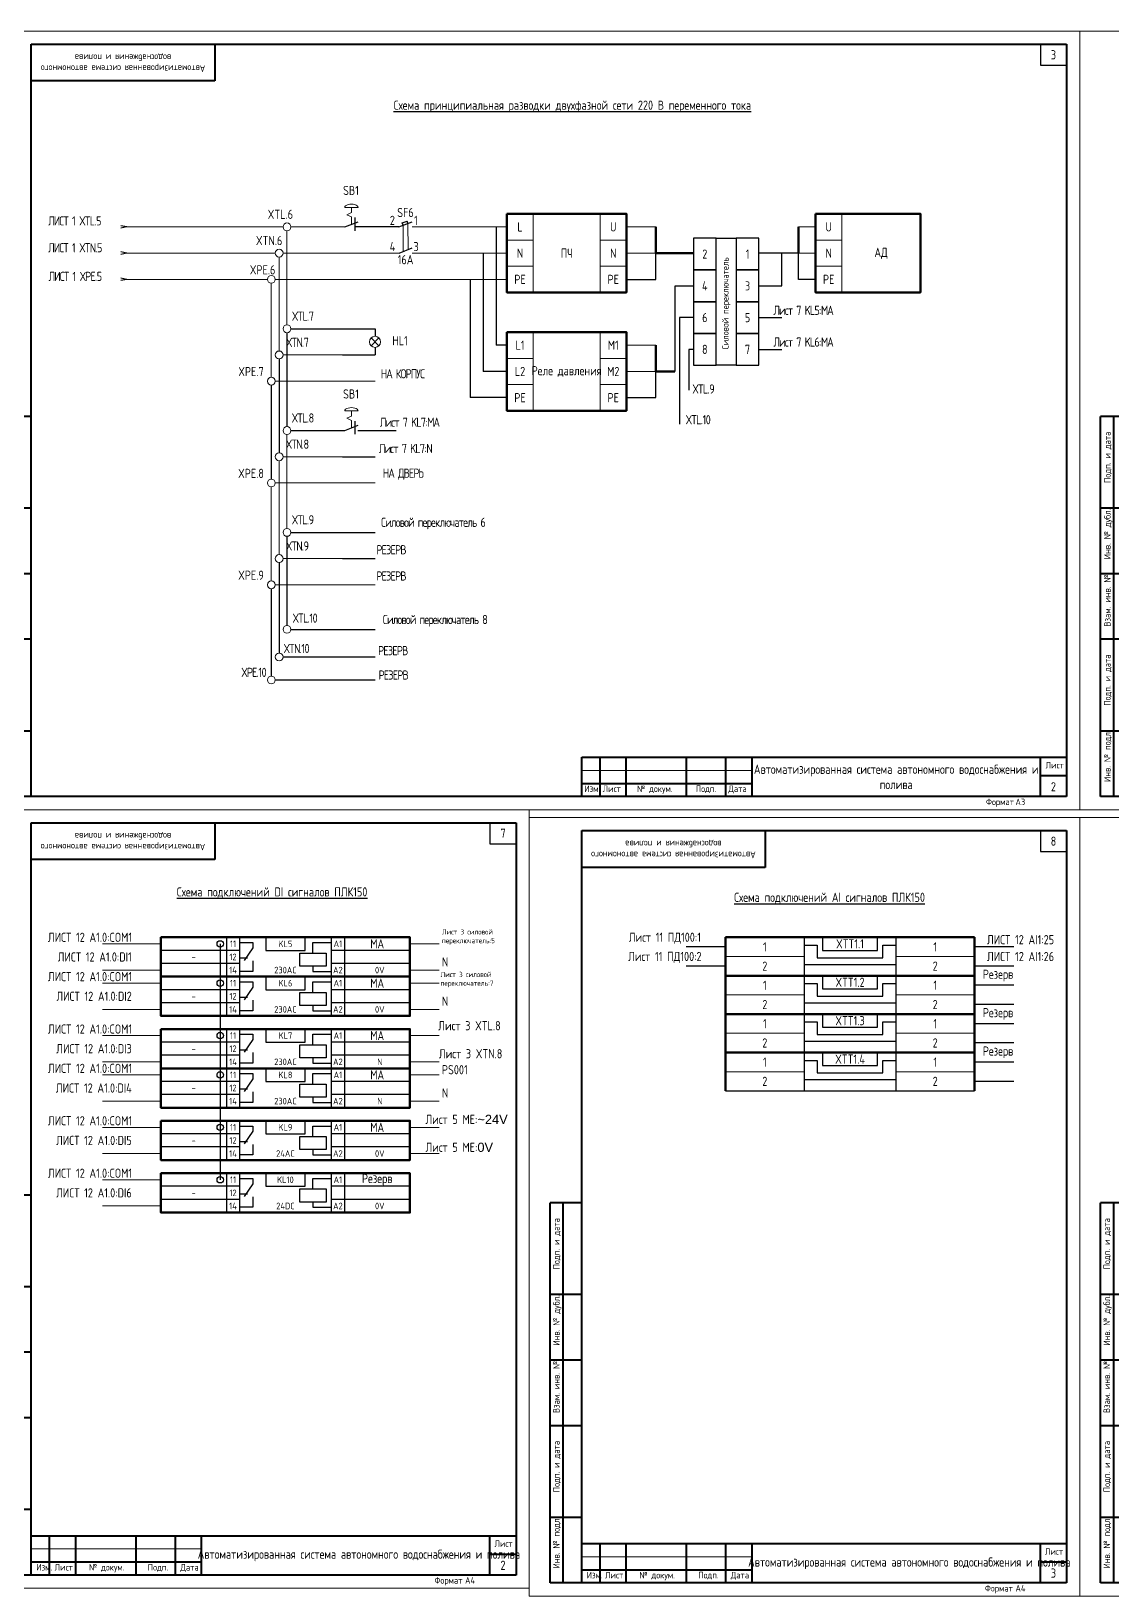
# Model space of a CAD drawing. Header units: millimetres. Extents: x 3520 to 8864, y 403 to 1747.
# Drawn here: x 3750 to 4162, y 702 to 1297 of the extents above; entities that cross this region are included whole.
import ezdxf

# ---------------------------------------------------------------- set-up
doc = ezdxf.new("R2010")
doc.units = ezdxf.units.MM
doc.linetypes.add('K5LT_BASIC', pattern=[0])
doc.linetypes.add('K5LT_THIN', pattern=[0])
doc.layers.add('Стерка', color=7, linetype='Continuous', lineweight=15)
doc.styles.add('ГОСТ В', font='GOST_0.TTF', dxfattribs={"height": 3.5})
doc.styles.add('ГОСТ тип А', font='GOST_0.TTF', dxfattribs={"height": 3.5})

# ---------------------------------------------------------------- blocks, each defined once
blk = doc.blocks.new('A3-2')
at = {"linetype": 'K5LT_THIN', "lineweight": 18}
for p, q in [((420, 0), (420, 297)), ((420, 297), (840, 297)), ((840, 297), (840, 0)), ((650, 15), (715, 15)), ((840, 0), (420, 0))]:
    blk.add_line(p, q, dxfattribs=at)
at = {"linetype": 'K5LT_BASIC', "lineweight": 40}
for p, q in [((440, 5), (440, 292)), ((440, 292), (835, 292)), ((510, 292), (510, 278)), ((835, 292), (835, 5)), ((510, 278), (440, 278)), ((428, 5), (428, 150)), ((440, 150), (428, 150)), ((433, 5), (433, 150)), ((440, 115), (428, 115)), ((440, 90), (428, 90)), ((440, 65), (428, 65)), ((440, 30), (428, 30)), ((650, 20), (835, 20)), ((650, 5), (650, 20)), ((657, 5), (657, 20)), ((667, 5), (667, 20)), ((690, 5), (690, 20)), ((705, 5), (705, 20)), ((715, 5), (715, 20)), ((825, 5), (825, 20)), ((825, 13), (835, 13)), ((650, 10), (657, 10)), ((657, 10), (667, 10)), ((667, 10), (690, 10)), ((690, 10), (705, 10)), ((705, 10), (715, 10)), ((440, 5), (428, 5)), ((835, 5), (440, 5))]:
    blk.add_line(p, q, dxfattribs=at)
at = {"char_height": 2.5, "attachment_point": 1, "rotation": 90, "style": 'ГОСТ тип А'}
for s, insert in [('Подп. и дата', (429.32, 124.64)), ('Инв. № дубл.', (429.32, 95.56)), ('Взам. инв. №', (429.32, 69.83)), ('Подп. и дата', (429.32, 39.64)), ('Инв. № подл.', (429.32, 10.56))]:
    blk.add_mtext(s, dxfattribs=dict(at, insert=insert))
at = {"char_height": 2.5, "attachment_point": 1, "style": 'ГОСТ тип А'}
for s, insert in [('Лист', (826.99, 18.23)), ('Изм.', (651.01, 9.23)), ('Лист', (658, 9.23)), ('№ докум.', (671.12, 9.23)), ('Подп.', (693.55, 9.23)), ('Дата', (706, 9.23)), ('Формат', (804.26, 4.23)), ('A3', (815.5, 4.23))]:
    blk.add_mtext(s, dxfattribs=dict(at, insert=insert))
blk = doc.blocks.new('A4-2')
at = {"linetype": 'K5LT_THIN', "lineweight": 18}
for p, q in [((210, 0), (210, 297)), ((210, 297), (420, 297)), ((420, 297), (420, 0)), ((230, 15), (295, 15)), ((420, 0), (210, 0))]:
    blk.add_line(p, q, dxfattribs=at)
at = {"linetype": 'K5LT_BASIC', "lineweight": 40}
for p, q in [((230, 5), (230, 292)), ((230, 292), (415, 292)), ((300, 292), (300, 278)), ((415, 292), (415, 5)), ((300, 278), (230, 278)), ((218, 5), (218, 150)), ((230, 150), (218, 150)), ((223, 5), (223, 150)), ((230, 115), (218, 115)), ((230, 90), (218, 90)), ((230, 65), (218, 65)), ((230, 30), (218, 30)), ((230, 20), (415, 20)), ((230, 5), (230, 20)), ((237, 5), (237, 20)), ((247, 5), (247, 20)), ((270, 5), (270, 20)), ((285, 5), (285, 20)), ((295, 5), (295, 20)), ((405, 5), (405, 20)), ((405, 13), (415, 13)), ((230, 10), (237, 10)), ((237, 10), (247, 10)), ((247, 10), (270, 10)), ((270, 10), (285, 10)), ((285, 10), (295, 10)), ((230, 5), (218, 5)), ((415, 5), (230, 5))]:
    blk.add_line(p, q, dxfattribs=at)
at = {"char_height": 2.5, "attachment_point": 1, "rotation": 90, "style": 'ГОСТ тип А'}
for s, insert in [('Подп. и дата', (219.09, 124.6)), ('Инв. № дубл.', (219.09, 95.52)), ('Взам. инв. №', (219.09, 69.79)), ('Подп. и дата', (219.09, 39.6)), ('Инв. № подл.', (219.09, 10.52))]:
    blk.add_mtext(s, dxfattribs=dict(at, insert=insert))
at = {"char_height": 2.5, "attachment_point": 1, "style": 'ГОСТ тип А'}
for s, insert in [('Лист', (406.71, 18.23)), ('Изм.', (231.92, 9.23)), ('Лист', (238.91, 9.23)), ('№ докум.', (252.03, 9.23)), ('Подп.', (274.46, 9.23)), ('Дата', (286.91, 9.23)), ('Формат', (383.84, 4.23)), ('A4', (395.5, 4.23))]:
    blk.add_mtext(s, dxfattribs=dict(at, insert=insert))

msp = doc.modelspace()

# ---------------------------------------------------------------- linework, layer by layer
for p, q in [((4135, 1292), (4135, 1284)), ((4145, 1020), (4145, 1292)), ((4135, 1284), (4145, 1284)), ((3873.483, 1225.914), (3873.483, 1220.869)), ((3786.504, 1222.33), (3784.223, 1222.803)), ((3786.504, 1222.33), (3784.223, 1221.856)), ((3869.673, 1222.33), (3874.673, 1224.33)), ((3890.275, 1222.33), (3873.483, 1222.33)), ((3890.275, 1222.33), (3895.275, 1224.33)), ((3891.515, 1223.826), (3893.384, 1224.573)), ((3891.86, 1222.964), (3891.515, 1223.826)), ((3893.729, 1223.711), (3893.384, 1224.573)), ((3927.34, 1222.33), (3927.34, 1177.194)), ((3890.318, 1212.33), (3895.318, 1214.33)), ((3786.504, 1212.33), (3784.223, 1212.803)), ((3786.504, 1212.33), (3784.223, 1211.856)), ((3922.401, 1212.33), (3922.401, 1167.194)), ((3988.315, 1202.33), (3988.315, 1212.33)), ((4042.694, 1212.33), (4027.596, 1212.33)), ((4036.344, 1199.851), (4036.344, 1212.33)), ((4042.694, 1202.33), (4042.694, 1212.33)), ((3786.504, 1202.33), (3784.223, 1202.803)), ((3786.504, 1202.33), (3784.223, 1201.856)), ((3917.462, 1202.33), (3917.462, 1157.194)), ((3977.055, 1202.33), (3988.315, 1202.33)), ((4049.237, 1202.33), (4042.694, 1202.33)), ((4002.675, 1199.741), (3995.594, 1199.741)), ((3995.594, 1199.741), (3995.594, 1167.194)), ((4027.596, 1199.851), (4036.344, 1199.851)), ((4002.675, 1187.737), (3997.299, 1187.737)), ((3997.299, 1187.737), (3997.299, 1147.046)), ((4027.596, 1187.737), (4036.344, 1187.737)), ((3847.571, 1181.985), (3847.571, 1146.14)), ((3849.071, 1183.485), (3881.155, 1183.485)), ((3881.155, 1183.485), (3881.155, 1180.612)), ((3868.732, 1173.485), (3881.155, 1173.485)), ((3881.155, 1176.358), (3881.155, 1173.485)), ((3931.48, 1177.194), (3927.34, 1177.194)), ((4002.675, 1175.622), (4000.911, 1175.622)), ((4000.911, 1175.622), (4000.911, 1160.019)), ((4027.596, 1175.622), (4036.344, 1175.622)), ((3844.592, 1171.985), (3844.592, 1136.14)), ((3931.48, 1167.194), (3922.401, 1167.194)), ((3988.315, 1157.194), (3988.315, 1167.194)), ((3841.592, 1161.985), (3841.592, 1126.14)), ((3931.48, 1157.194), (3917.462, 1157.194)), ((3977.055, 1157.194), (3988.315, 1157.194)), ((3849.071, 1144.64), (3869.607, 1144.64)), ((3869.673, 1144.666), (3874.673, 1146.666)), ((3873.483, 1148.25), (3873.483, 1143.205)), ((3874.592, 1144.652), (3889.262, 1144.652)), ((3868.732, 1134.64), (3881.155, 1134.64)), ((3847.571, 1104.295), (3847.571, 1070.295)), ((3849.071, 1105.795), (3881.155, 1105.795)), ((3868.732, 1095.795), (3881.155, 1095.795)), ((3844.592, 1094.295), (3844.592, 1059.757)), ((3841.592, 1084.295), (3841.592, 1050.986)), ((3849.071, 1068.795), (3881.155, 1068.795)), ((3846.092, 1058.257), (3881.155, 1058.257)), ((3843.092, 1049.486), (3881.155, 1049.486)), ((3925, 995), (3925, 987)), ((4135, 992), (4135, 984)), ((3925, 987), (3935, 987)), ((4135, 984), (4145, 984)), ((3822.088, 948.815), (3822.088, 933.815)), ((3824.486, 951.315), (3824.486, 946.315)), ((3822.088, 935.03), (3822.088, 913.815)), ((4014.879, 936.662), (4109.879, 936.662)), ((4014.879, 922.008), (4109.879, 922.008)), ((3822.088, 913.815), (3822.088, 898.815)), ((4014.879, 907.355), (4109.879, 907.355)), ((3822.088, 898.815), (3822.088, 878.815)), ((4014.879, 892.702), (4109.879, 892.702)), ((3822.088, 878.815), (3822.088, 858.815))]:
    msp.add_line(p, q)
at = {"lineweight": 50}
for p, q in [((3988.315, 1212.33), (3988.315, 1222.33)), ((4042.694, 1212.33), (4042.694, 1222.33)), ((3988.315, 1212.33), (4002.675, 1212.33)), ((3988.315, 1167.194), (3988.315, 1177.194)), ((3988.315, 1167.194), (3995.594, 1167.194))]:
    msp.add_line(p, q, dxfattribs=at)
at = {"color": 7}
for p, q in [((3829.486, 946.315), (3799.486, 946.315)), ((3824.486, 951.315), (3824.486, 936.315)), ((3829.486, 951.315), (3829.486, 936.315)), ((3829.486, 949.315), (3834.486, 949.315)), ((3834.486, 947.315), (3831.256, 942.468)), ((3834.486, 949.315), (3834.486, 947.315)), ((3839.486, 951.315), (3839.486, 946.315)), ((3839.486, 946.315), (3854.486, 946.315)), ((3854.486, 946.315), (3854.486, 951.315)), ((3857.486, 945.315), (3857.486, 949.315)), ((3857.486, 949.315), (3864.486, 949.315)), ((3864.486, 951.315), (3864.486, 936.315)), ((3894.486, 946.315), (3864.486, 946.315)), ((3869.486, 951.315), (3869.486, 936.315)), ((4014.879, 947.651), (3999.879, 947.651)), ((4044.879, 951.315), (4044.879, 943.988)), ((4044.879, 948.315), (4049.879, 948.315)), ((4049.879, 948.315), (4049.879, 943.511)), ((4051.879, 951.315), (4051.879, 946.315)), ((4051.879, 946.315), (4072.879, 946.315)), ((4072.879, 946.315), (4072.879, 951.315)), ((4074.879, 943.511), (4074.879, 948.315)), ((4074.879, 948.315), (4079.879, 948.315)), ((4079.879, 951.315), (4079.879, 943.988)), ((4124.879, 947.651), (4109.879, 947.651)), ((3829.486, 941.315), (3799.486, 941.315)), ((3832.486, 943.315), (3829.486, 943.315)), ((3834.486, 942.315), (3834.486, 938.315)), ((3857.486, 940.315), (3857.486, 938.315)), ((3894.486, 941.315), (3864.486, 941.315)), ((4014.879, 940.325), (3999.879, 940.325)), ((4044.879, 943.988), (4044.879, 936.662)), ((4044.879, 940.988), (4074.879, 940.988)), ((4049.879, 943.511), (4074.879, 943.511)), ((4074.879, 940.988), (4079.879, 940.988)), ((4079.879, 943.988), (4079.879, 936.662)), ((4124.879, 940.325), (4109.879, 940.325)), ((3824.486, 936.315), (3824.486, 921.315)), ((3834.486, 938.315), (3829.486, 938.315)), ((3829.486, 936.315), (3829.486, 921.315)), ((3829.486, 934.315), (3834.486, 934.315)), ((3834.486, 934.315), (3834.486, 932.315)), ((3839.486, 936.315), (3839.486, 931.315)), ((3854.486, 931.315), (3854.486, 936.315)), ((3857.486, 938.315), (3864.486, 938.315)), ((3857.486, 930.315), (3857.486, 934.315)), ((3857.486, 934.315), (3864.486, 934.315)), ((3864.486, 936.315), (3864.486, 921.315)), ((3869.486, 936.315), (3869.486, 921.315)), ((4044.879, 936.662), (4044.879, 929.335)), ((4051.879, 936.662), (4051.879, 931.662)), ((4072.879, 931.662), (4072.879, 936.662)), ((4079.879, 936.662), (4079.879, 929.335)), ((3829.486, 931.315), (3799.486, 931.315)), ((3832.486, 928.315), (3829.486, 928.315)), ((3834.486, 932.315), (3831.256, 927.468)), ((3839.486, 931.315), (3854.486, 931.315)), ((3894.486, 931.315), (3864.486, 931.315)), ((4044.879, 933.662), (4049.879, 933.662)), ((4044.879, 929.335), (4044.879, 922.008)), ((4049.879, 933.662), (4049.879, 928.858)), ((4049.879, 928.858), (4074.879, 928.858)), ((4051.879, 931.662), (4072.879, 931.662)), ((4074.879, 928.858), (4074.879, 933.662)), ((4074.879, 933.662), (4079.879, 933.662)), ((4079.879, 929.335), (4079.879, 922.008)), ((4124.879, 932.998), (4109.879, 932.998)), ((3829.486, 926.315), (3799.486, 926.315)), ((3834.486, 923.315), (3829.486, 923.315)), ((3834.486, 927.315), (3834.486, 923.315)), ((3857.486, 925.315), (3857.486, 923.315)), ((3857.486, 923.315), (3864.486, 923.315)), ((3894.486, 926.315), (3864.486, 926.315)), ((4044.879, 926.335), (4074.879, 926.335)), ((4074.879, 926.335), (4079.879, 926.335)), ((4124.879, 925.672), (4109.879, 925.672)), ((3824.486, 916.315), (3824.486, 901.315)), ((3829.486, 916.315), (3829.486, 901.315)), ((3839.486, 916.315), (3839.486, 911.315)), ((3854.486, 911.315), (3854.486, 916.315)), ((3864.486, 916.315), (3864.486, 901.315)), ((3869.486, 916.315), (3869.486, 901.315)), ((4044.879, 922.008), (4044.879, 914.682)), ((4044.879, 919.008), (4049.879, 919.008)), ((4049.879, 919.008), (4049.879, 914.205)), ((4051.879, 922.008), (4051.879, 917.008)), ((4051.879, 917.008), (4072.879, 917.008)), ((4072.879, 917.008), (4072.879, 922.008)), ((4074.879, 914.205), (4074.879, 919.008)), ((4074.879, 919.008), (4079.879, 919.008)), ((4079.879, 922.008), (4079.879, 914.682)), ((4124.879, 918.345), (4109.879, 918.345)), ((3829.486, 911.315), (3799.486, 911.315)), ((3829.486, 914.315), (3834.486, 914.315)), ((3834.486, 912.315), (3831.256, 907.468)), ((3834.486, 914.315), (3834.486, 912.315)), ((3839.486, 911.315), (3854.486, 911.315)), ((3857.486, 910.315), (3857.486, 914.315)), ((3857.486, 914.315), (3864.486, 914.315)), ((3894.486, 911.315), (3864.486, 911.315)), ((4044.879, 914.682), (4044.879, 907.355)), ((4044.879, 911.682), (4074.879, 911.682)), ((4049.879, 914.205), (4074.879, 914.205)), ((4074.879, 911.682), (4079.879, 911.682)), ((4079.879, 914.682), (4079.879, 907.355)), ((4124.879, 911.019), (4109.879, 911.019)), ((3829.486, 906.315), (3799.486, 906.315)), ((3832.486, 908.315), (3829.486, 908.315)), ((3834.486, 907.315), (3834.486, 903.315)), ((3857.486, 905.315), (3857.486, 903.315)), ((3894.486, 906.315), (3864.486, 906.315)), ((4044.879, 907.355), (4044.879, 900.029)), ((4051.879, 907.355), (4051.879, 902.355)), ((4072.879, 902.355), (4072.879, 907.355)), ((4079.879, 907.355), (4079.879, 900.029)), ((3824.486, 901.315), (3824.486, 886.315)), ((3834.486, 903.315), (3829.486, 903.315)), ((3829.486, 901.315), (3829.486, 886.315)), ((3829.486, 899.315), (3834.486, 899.315)), ((3834.486, 899.315), (3834.486, 897.315)), ((3839.486, 901.315), (3839.486, 896.315)), ((3854.486, 896.315), (3854.486, 901.315)), ((3857.486, 903.315), (3864.486, 903.315)), ((3857.486, 895.315), (3857.486, 899.315)), ((3857.486, 899.315), (3864.486, 899.315)), ((3864.486, 901.315), (3864.486, 886.315)), ((3869.486, 901.315), (3869.486, 886.315)), ((4044.879, 904.355), (4049.879, 904.355)), ((4044.879, 900.029), (4044.879, 892.702)), ((4049.879, 904.355), (4049.879, 899.552)), ((4049.879, 899.552), (4074.879, 899.552)), ((4051.879, 902.355), (4072.879, 902.355)), ((4074.879, 899.552), (4074.879, 904.355)), ((4074.879, 904.355), (4079.879, 904.355)), ((4079.879, 900.029), (4079.879, 892.702)), ((4124.879, 903.692), (4109.879, 903.692)), ((3829.486, 896.315), (3799.486, 896.315)), ((3832.486, 893.315), (3829.486, 893.315)), ((3834.486, 897.315), (3831.256, 892.468)), ((3839.486, 896.315), (3854.486, 896.315)), ((3894.486, 896.315), (3864.486, 896.315)), ((4044.879, 897.029), (4074.879, 897.029)), ((4074.879, 897.029), (4079.879, 897.029)), ((4124.879, 896.366), (4109.879, 896.366)), ((3829.486, 891.315), (3799.486, 891.315)), ((3834.486, 888.315), (3829.486, 888.315)), ((3834.486, 892.315), (3834.486, 888.315)), ((3857.486, 890.315), (3857.486, 888.315)), ((3857.486, 888.315), (3864.486, 888.315)), ((3894.486, 891.315), (3864.486, 891.315)), ((3824.486, 881.315), (3824.486, 866.315)), ((3829.486, 881.315), (3829.486, 866.315)), ((3839.486, 881.315), (3839.486, 876.315)), ((3854.486, 876.315), (3854.486, 881.315)), ((3864.486, 881.315), (3864.486, 866.315)), ((3869.486, 881.315), (3869.486, 866.315)), ((3829.486, 876.315), (3799.486, 876.315)), ((3829.486, 879.315), (3834.486, 879.315)), ((3834.486, 877.315), (3831.256, 872.468)), ((3834.486, 879.315), (3834.486, 877.315)), ((3839.486, 876.315), (3854.486, 876.315)), ((3857.486, 875.315), (3857.486, 879.315)), ((3857.486, 879.315), (3864.486, 879.315)), ((3894.486, 876.315), (3864.486, 876.315)), ((3829.486, 871.315), (3799.486, 871.315)), ((3832.486, 873.315), (3829.486, 873.315)), ((3834.486, 872.315), (3834.486, 868.315)), ((3857.486, 870.315), (3857.486, 868.315)), ((3894.486, 871.315), (3864.486, 871.315)), ((3834.486, 868.315), (3829.486, 868.315)), ((3857.486, 868.315), (3864.486, 868.315)), ((3824.486, 861.315), (3824.486, 846.315)), ((3829.486, 861.315), (3829.486, 846.315)), ((3829.486, 859.315), (3834.486, 859.315)), ((3834.486, 857.315), (3831.256, 852.468)), ((3834.486, 859.315), (3834.486, 857.315)), ((3839.486, 861.315), (3839.486, 856.315)), ((3854.486, 856.315), (3854.486, 861.315)), ((3857.486, 855.315), (3857.486, 859.315)), ((3857.486, 859.315), (3864.486, 859.315)), ((3864.486, 861.315), (3864.486, 846.315)), ((3869.486, 861.315), (3869.486, 846.315)), ((3829.486, 856.315), (3799.486, 856.315)), ((3829.486, 851.315), (3799.486, 851.315)), ((3832.486, 853.315), (3829.486, 853.315)), ((3834.486, 852.315), (3834.486, 848.315)), ((3839.486, 856.315), (3854.486, 856.315)), ((3894.486, 856.315), (3864.486, 856.315)), ((3894.486, 851.315), (3864.486, 851.315)), ((3834.486, 848.315), (3829.486, 848.315)), ((3857.486, 850.315), (3857.486, 848.315)), ((3857.486, 848.315), (3864.486, 848.315))]:
    msp.add_line(p, q, dxfattribs=at)
at = {"color": 7, "lineweight": 50}
for p, q in [((4109.879, 951.315), (4014.879, 951.315)), ((4014.879, 951.315), (4014.879, 943.988)), ((4109.879, 943.988), (4109.879, 951.315)), ((4014.879, 943.988), (4014.879, 936.662)), ((4109.879, 936.662), (4109.879, 943.988)), ((4109.879, 936.662), (4014.879, 936.662)), ((4014.879, 936.662), (4014.879, 929.335)), ((4109.879, 929.335), (4109.879, 936.662)), ((4014.879, 929.335), (4014.879, 922.008)), ((4109.879, 922.008), (4109.879, 929.335)), ((4109.879, 922.008), (4014.879, 922.008)), ((4014.879, 922.008), (4014.879, 914.682)), ((4109.879, 914.682), (4109.879, 922.008)), ((4014.879, 914.682), (4014.879, 907.355)), ((4109.879, 907.355), (4109.879, 914.682)), ((4109.879, 907.355), (4014.879, 907.355)), ((4014.879, 907.355), (4014.879, 900.029)), ((4109.879, 900.029), (4109.879, 907.355)), ((4014.879, 900.029), (4014.879, 892.702)), ((4109.879, 892.702), (4109.879, 900.029))]:
    msp.add_line(p, q, dxfattribs=at)
at = {"lineweight": 50}
for points in [[(3931.48, 1227.33), (3977.055, 1227.33), (3977.055, 1197.33), (3931.48, 1197.33)], [(4049.237, 1227.33), (4089.237, 1227.33), (4089.237, 1197.33), (4049.237, 1197.33)], [(3931.48, 1182.194), (3977.055, 1182.194), (3977.055, 1152.194), (3931.48, 1152.194)]]:
    msp.add_lwpolyline(points, close=True, dxfattribs=at)
for points in [[(4002.675, 1205.908), (4011.289, 1205.908), (4011.289, 1218.022), (4002.675, 1218.022)], [(4011.289, 1218.022), (4018.981, 1218.022), (4018.981, 1169.565), (4011.289, 1169.565)], [(4018.981, 1205.908), (4027.596, 1205.908), (4027.596, 1218.022), (4018.981, 1218.022)], [(4002.675, 1193.794), (4011.289, 1193.794), (4011.289, 1205.908), (4002.675, 1205.908)], [(4018.981, 1193.794), (4027.596, 1193.794), (4027.596, 1205.908), (4018.981, 1205.908)], [(4002.675, 1181.679), (4011.289, 1181.679), (4011.289, 1193.794), (4002.675, 1193.794)], [(4018.981, 1181.679), (4027.596, 1181.679), (4027.596, 1193.794), (4018.981, 1193.794)], [(4002.675, 1169.565), (4011.289, 1169.565), (4011.289, 1181.679), (4002.675, 1181.679)], [(4018.981, 1169.565), (4027.596, 1169.565), (4027.596, 1181.679), (4018.981, 1181.679)]]:
    msp.add_lwpolyline(points, close=True)
at = {"color": 7, "lineweight": 50}
for points in [[(3799.486, 951.315), (3894.486, 951.315), (3894.486, 936.315), (3799.486, 936.315)], [(3799.486, 936.315), (3894.486, 936.315), (3894.486, 921.315), (3799.486, 921.315)], [(3799.486, 916.315), (3894.486, 916.315), (3894.486, 901.315), (3799.486, 901.315)], [(3799.486, 901.315), (3894.486, 901.315), (3894.486, 886.315), (3799.486, 886.315)], [(3799.486, 881.315), (3894.486, 881.315), (3894.486, 866.315), (3799.486, 866.315)], [(3799.486, 861.315), (3894.486, 861.315), (3894.486, 846.315), (3799.486, 846.315)]]:
    msp.add_lwpolyline(points, close=True, dxfattribs=at)
at = {"color": 7}
for points in [[(3852.486, 945.315), (3862.486, 945.315), (3862.486, 940.315), (3852.486, 940.315)], [(3852.486, 930.315), (3862.486, 930.315), (3862.486, 925.315), (3852.486, 925.315)], [(3852.486, 910.315), (3862.486, 910.315), (3862.486, 905.315), (3852.486, 905.315)], [(3852.486, 895.315), (3862.486, 895.315), (3862.486, 890.315), (3852.486, 890.315)], [(3852.486, 875.315), (3862.486, 875.315), (3862.486, 870.315), (3852.486, 870.315)], [(3852.486, 855.315), (3862.486, 855.315), (3862.486, 850.315), (3852.486, 850.315)]]:
    msp.add_lwpolyline(points, close=True, dxfattribs=at)
for centre in [(3822.088, 948.815), (3822.088, 933.815), (3822.088, 913.815), (3822.088, 898.815), (3822.088, 878.815), (3822.088, 858.815)]:
    msp.add_circle(centre, 1.216)
at = {"layer": 'Стерка'}
for p, q in [((3869.601, 1229.776), (3872.173, 1229.776)), ((3872.173, 1227.776), (3870.391, 1226.987)), ((3872.173, 1226.198), (3870.391, 1226.987)), ((3872.173, 1227.776), (3872.173, 1229.776)), ((3874.745, 1229.776), (3872.173, 1229.776)), ((3872.173, 1223.33), (3872.173, 1226.198)), ((3786.504, 1222.33), (3846.071, 1222.33)), ((3847.571, 1220.799), (3847.571, 1184.985)), ((3869.673, 1222.33), (3849.071, 1222.33)), ((3891.902, 1212.964), (3891.86, 1222.964)), ((3893.771, 1213.711), (3893.729, 1223.711)), ((3931.48, 1222.33), (3895.275, 1222.33)), ((3977.055, 1222.33), (3988.315, 1222.33)), ((4042.694, 1222.33), (4049.237, 1222.33)), ((3786.504, 1212.33), (3843.092, 1212.33)), ((3844.592, 1210.799), (3844.592, 1174.985)), ((3890.318, 1212.33), (3846.092, 1212.33)), ((3931.48, 1212.33), (3895.275, 1212.33)), ((3977.055, 1212.33), (3988.315, 1212.33)), ((4042.694, 1212.33), (4049.237, 1212.33)), ((3786.504, 1202.33), (3840.092, 1202.33)), ((3843.092, 1202.33), (3931.48, 1202.33)), ((3841.592, 1200.799), (3841.592, 1164.985)), ((3879.651, 1176.981), (3882.659, 1179.989)), ((3882.659, 1176.981), (3879.651, 1179.989)), ((3868.732, 1173.485), (3846.092, 1173.485)), ((3977.055, 1177.194), (3988.315, 1177.194)), ((3977.055, 1167.194), (3988.315, 1167.194)), ((3843.092, 1163.485), (3881.155, 1163.485)), ((3869.601, 1152.113), (3872.173, 1152.113)), ((3872.173, 1150.113), (3870.391, 1149.324)), ((3872.173, 1148.535), (3870.391, 1149.324)), ((3872.173, 1150.113), (3872.173, 1152.113)), ((3874.745, 1152.113), (3872.173, 1152.113)), ((3872.173, 1145.666), (3872.173, 1148.535)), ((3847.571, 1143.11), (3847.571, 1107.295)), ((3844.592, 1133.11), (3844.592, 1097.295)), ((3868.732, 1134.64), (3846.092, 1134.64)), ((3843.092, 1124.64), (3881.155, 1124.64)), ((3841.592, 1123.11), (3841.592, 1087.295)), ((3868.732, 1095.795), (3846.092, 1095.795)), ((3843.092, 1085.795), (3881.155, 1085.795))]:
    msp.add_line(p, q, dxfattribs=at)
at = {"layer": 'Стерка', "color": 7}
for p, q in [((3777.208, 948.815), (3799.486, 948.815)), ((3905.626, 948.815), (3894.486, 948.815)), ((4014.879, 943.988), (4044.879, 943.988)), ((4079.879, 943.988), (4109.879, 943.988)), ((3799.486, 938.815), (3777.208, 938.815)), ((3905.626, 938.815), (3894.486, 938.815)), ((4014.879, 936.662), (4044.879, 936.662)), ((4079.879, 936.662), (4109.879, 936.662)), ((3777.208, 933.815), (3799.486, 933.815)), ((3905.626, 933.815), (3894.486, 933.815)), ((4014.879, 929.335), (4044.879, 929.335)), ((4079.879, 929.335), (4109.879, 929.335)), ((3799.486, 923.815), (3777.208, 923.815)), ((3905.626, 923.815), (3894.486, 923.815)), ((4014.879, 922.008), (4044.879, 922.008)), ((4079.879, 922.008), (4109.879, 922.008)), ((3777.208, 913.815), (3799.486, 913.815)), ((3905.626, 913.815), (3894.486, 913.815)), ((4014.879, 914.682), (4044.879, 914.682)), ((4079.879, 914.682), (4109.879, 914.682)), ((4014.879, 907.355), (4044.879, 907.355)), ((4079.879, 907.355), (4109.879, 907.355)), ((3799.486, 903.815), (3777.208, 903.815)), ((3777.208, 898.815), (3799.486, 898.815)), ((3905.626, 903.815), (3894.486, 903.815)), ((3905.626, 898.815), (3894.486, 898.815)), ((4014.879, 900.029), (4044.879, 900.029)), ((4079.879, 900.029), (4109.879, 900.029)), ((4014.879, 892.702), (4044.879, 892.702)), ((4079.879, 892.702), (4109.879, 892.702)), ((3799.486, 888.815), (3777.208, 888.815)), ((3905.626, 888.815), (3894.486, 888.815)), ((3777.208, 878.815), (3799.486, 878.815)), ((3905.626, 878.815), (3894.486, 878.815)), ((3799.486, 868.815), (3777.208, 868.815)), ((3905.626, 868.815), (3894.486, 868.815)), ((3777.208, 858.815), (3799.486, 858.815)), ((3799.486, 848.815), (3777.208, 848.815))]:
    msp.add_line(p, q, dxfattribs=at)
at = {"layer": 'Стерка'}
for points in [[(3931.48, 1217.33), (3941.48, 1217.33), (3941.48, 1227.33), (3931.48, 1227.33)], [(3967.055, 1217.33), (3977.055, 1217.33), (3977.055, 1227.33), (3967.055, 1227.33)], [(4049.237, 1217.33), (4059.237, 1217.33), (4059.237, 1227.33), (4049.237, 1227.33)], [(3931.48, 1207.33), (3941.48, 1207.33), (3941.48, 1217.33), (3931.48, 1217.33)], [(3967.055, 1207.33), (3977.055, 1207.33), (3977.055, 1217.33), (3967.055, 1217.33)], [(4049.237, 1207.33), (4059.237, 1207.33), (4059.237, 1217.33), (4049.237, 1217.33)], [(3931.48, 1197.33), (3941.48, 1197.33), (3941.48, 1207.33), (3931.48, 1207.33)], [(3967.055, 1197.33), (3977.055, 1197.33), (3977.055, 1207.33), (3967.055, 1207.33)], [(4049.237, 1197.33), (4059.237, 1197.33), (4059.237, 1207.33), (4049.237, 1207.33)], [(3931.48, 1172.194), (3941.48, 1172.194), (3941.48, 1182.194), (3931.48, 1182.194)], [(3967.055, 1172.194), (3977.055, 1172.194), (3977.055, 1182.194), (3967.055, 1182.194)], [(3931.48, 1162.194), (3941.48, 1162.194), (3941.48, 1172.194), (3931.48, 1172.194)], [(3967.055, 1162.194), (3977.055, 1162.194), (3977.055, 1172.194), (3967.055, 1172.194)], [(3931.48, 1152.194), (3941.48, 1152.194), (3941.48, 1162.194), (3931.48, 1162.194)], [(3967.055, 1152.194), (3977.055, 1152.194), (3977.055, 1162.194), (3967.055, 1162.194)]]:
    msp.add_lwpolyline(points, close=True, dxfattribs=at)
for centre, radius in [((3847.571, 1222.33), 1.5), ((3844.592, 1212.33), 1.5), ((3841.592, 1202.33), 1.5), ((3847.571, 1183.485), 1.5), ((3881.155, 1178.485), 2.127), ((3844.592, 1173.485), 1.5), ((3841.592, 1163.485), 1.5), ((3847.571, 1144.64), 1.5), ((3844.592, 1134.64), 1.5), ((3841.592, 1124.64), 1.5), ((3847.571, 1105.795), 1.5), ((3844.592, 1095.795), 1.5), ((3841.592, 1085.795), 1.5), ((3847.571, 1068.795), 1.5), ((3844.592, 1058.257), 1.5), ((3841.592, 1049.486), 1.5)]:
    msp.add_circle(centre, radius, dxfattribs=at)
for centre in [(3872.173, 1229.776), (3872.173, 1152.113)]:
    msp.add_ellipse(centre, major_axis=(2.572, 0), ratio=0.5, start_param=0, end_param=3.1415927, dxfattribs=at)

# ---------------------------------------------------------------- block references
for name, p in [('A3-2', (3310, 1000)), ('A3-2', (3730, 1000)), ('A4-2', (3520, 703)), ('A4-2', (3730, 700)), ('A4-2', (3940, 700))]:
    msp.add_blockref(name, p)

# ---------------------------------------------------------------- texts
at = {"color": 7, "linetype": 'Continuous', "lineweight": 15, "char_height": 2.5, "width": 70, "attachment_point": 5, "rotation": 180, "style": 'ГОСТ В'}
for insert in [(3785, 1285), (3785, 988), (3995, 985)]:
    msp.add_mtext('\\pxqc;{\\C256;Автоматизированная система автономного водоснабжения и полива}', dxfattribs=dict(at, insert=insert))
at = {"color": 7, "linetype": 'Continuous', "lineweight": 15, "attachment_point": 5}
for s, insert, char_height, width, style in [('{\\C256;3}', (4140, 1288), 3.5, 10, 'ГОСТ В'), ('\\pxqc;{\\C256;Автоматизированная система автономного водоснабжения и полива}', (4080, 1012.5), 3.5, 110, 'ГОСТ В'), ('{\\C256;7}', (3930, 991), 3.5, 10, 'ГОСТ В'), ('{\\C256;8}', (4140, 988), 3.5, 10, 'ГОСТ В'), ('Лист 11 ПД100:1', (3991.743, 950.977), 3.5, 46.2715, 'ГОСТ В'), ('ЛИСТ 12 AI1:25', (4127.44, 950.407), 3.5, 35.12086, 'ГОСТ В'), ('{\\C256;11}', (3826.986, 948.815), 2.5, 5, 'ГОСТ тип А'), ('{\\C256;KL5}', (3846.986, 948.815), 2.5, 15, 'ГОСТ тип А'), ('{\\C256;A1}', (3866.986, 948.815), 2.5, 5, 'ГОСТ тип А'), ('{\\C256;1}', (4029.879, 947.651), 3.5, 30, 'ГОСТ В'), ('{\\C256;XTT1.1}', (4062.379, 948.815), 3.5, 35, 'ГОСТ В'), ('{\\C256;1}', (4094.879, 947.651), 3.5, 30, 'ГОСТ В'), ('{\\C256;-}', (3811.986, 943.815), 2.5, 25, 'ГОСТ тип А'), ('{\\C256;12}', (3826.986, 943.815), 2.5, 5, 'ГОСТ тип А'), ('Лист 11 ПД100:2', (3991.743, 943.651), 3.5, 46.2715, 'ГОСТ В'), ('{\\C256;2}', (4029.879, 940.325), 3.5, 30, 'ГОСТ В'), ('{\\C256;2}', (4094.879, 940.325), 3.5, 30, 'ГОСТ В'), ('ЛИСТ 12 AI1:26', (4127.44, 943.988), 3.5, 35.12086, 'ГОСТ В'), ('{\\C256;14}', (3826.986, 938.815), 2.5, 5, 'ГОСТ тип А'), ('{\\C256;11}', (3826.986, 933.815), 2.5, 5, 'ГОСТ тип А'), ('{\\C256;230AC}', (3846.986, 938.815), 2.5, 15, 'ГОСТ тип А'), ('{\\C256;KL6}', (3846.986, 933.815), 2.5, 15, 'ГОСТ тип А'), ('{\\C256;A2}', (3866.986, 938.815), 2.5, 5, 'ГОСТ тип А'), ('{\\C256;A1}', (3866.986, 933.815), 2.5, 5, 'ГОСТ тип А'), ('{\\C256;0V}', (3882.986, 938.815), 2.5, 23, 'ГОСТ тип А'), ('{\\C256;1}', (4029.879, 932.998), 3.5, 30, 'ГОСТ В'), ('{\\C256;XTT1.2}', (4062.379, 934.162), 3.5, 35, 'ГОСТ В'), ('{\\C256;1}', (4094.879, 932.998), 3.5, 30, 'ГОСТ В'), ('\\pxt4;Резерв', (4118.846, 936.747), 3.5, 18.11737, 'ГОСТ В'), ('{\\C256;-}', (3811.986, 928.815), 2.5, 25, 'ГОСТ тип А'), ('{\\C256;12}', (3826.986, 928.815), 2.5, 5, 'ГОСТ тип А'), ('{\\C256;14}', (3826.986, 923.815), 2.5, 5, 'ГОСТ тип А'), ('{\\C256;230AC}', (3846.986, 923.815), 2.5, 15, 'ГОСТ тип А'), ('{\\C256;A2}', (3866.986, 923.815), 2.5, 5, 'ГОСТ тип А'), ('{\\C256;0V}', (3882.986, 923.815), 2.5, 23, 'ГОСТ тип А'), ('{\\C256;2}', (4029.879, 925.672), 3.5, 30, 'ГОСТ В'), ('{\\C256;2}', (4094.879, 925.672), 3.5, 30, 'ГОСТ В'), ('Резерв', (4118.846, 922.094), 3.5, 18.11737, 'ГОСТ В'), ('{\\C256;1}', (4029.879, 918.345), 3.5, 30, 'ГОСТ В'), ('{\\C256;XTT1.3}', (4062.379, 919.508), 3.5, 35, 'ГОСТ В'), ('{\\C256;1}', (4094.879, 918.345), 3.5, 30, 'ГОСТ В'), ('{\\C256;11}', (3826.986, 913.815), 2.5, 5, 'ГОСТ тип А'), ('{\\C256;KL7}', (3846.986, 913.815), 2.5, 15, 'ГОСТ тип А'), ('{\\C256;A1}', (3866.986, 913.815), 2.5, 5, 'ГОСТ тип А'), ('{\\C256;2}', (4029.879, 911.019), 3.5, 30, 'ГОСТ В'), ('{\\C256;2}', (4094.879, 911.019), 3.5, 30, 'ГОСТ В'), ('{\\C256;-}', (3811.986, 908.815), 2.5, 25, 'ГОСТ тип А'), ('{\\C256;14}', (3826.986, 903.815), 2.5, 5, 'ГОСТ тип А'), ('{\\C256;12}', (3826.986, 908.815), 2.5, 5, 'ГОСТ тип А'), ('{\\C256;230AC}', (3846.986, 903.815), 2.5, 15, 'ГОСТ тип А'), ('{\\C256;A2}', (3866.986, 903.815), 2.5, 5, 'ГОСТ тип А'), ('{\\C256;N}', (3882.986, 903.815), 2.5, 23, 'ГОСТ тип А'), ('{\\C256;1}', (4029.879, 903.692), 3.5, 30, 'ГОСТ В'), ('{\\C256;XTT1.4}', (4062.379, 904.855), 3.5, 35, 'ГОСТ В'), ('{\\C256;1}', (4094.879, 903.692), 3.5, 30, 'ГОСТ В'), ('Резерв', (4118.846, 907.441), 3.5, 18.11737, 'ГОСТ В'), ('{\\C256;11}', (3826.986, 898.815), 2.5, 5, 'ГОСТ тип А'), ('{\\C256;KL8}', (3846.986, 898.815), 2.5, 15, 'ГОСТ тип А'), ('{\\C256;A1}', (3866.986, 898.815), 2.5, 5, 'ГОСТ тип А'), ('{\\C256;-}', (3811.986, 893.815), 2.5, 25, 'ГОСТ тип А'), ('{\\C256;12}', (3826.986, 893.815), 2.5, 5, 'ГОСТ тип А'), ('{\\C256;2}', (4029.879, 896.366), 3.5, 30, 'ГОСТ В'), ('{\\C256;2}', (4094.879, 896.366), 3.5, 30, 'ГОСТ В'), ('{\\C256;14}', (3826.986, 888.815), 2.5, 5, 'ГОСТ тип А'), ('{\\C256;230AC}', (3846.986, 888.815), 2.5, 15, 'ГОСТ тип А'), ('{\\C256;A2}', (3866.986, 888.815), 2.5, 5, 'ГОСТ тип А'), ('{\\C256;N}', (3882.986, 888.815), 2.5, 23, 'ГОСТ тип А'), ('{\\C256;12}', (3826.986, 873.815), 2.5, 5, 'ГОСТ тип А'), ('{\\C256;11}', (3826.986, 878.815), 2.5, 5, 'ГОСТ тип А'), ('{\\C256;KL9}', (3846.986, 878.815), 2.5, 15, 'ГОСТ тип А'), ('{\\C256;A1}', (3866.986, 878.815), 2.5, 5, 'ГОСТ тип А'), ('{\\C256;-}', (3811.986, 873.815), 2.5, 25, 'ГОСТ тип А'), ('{\\C256;14}', (3826.986, 868.815), 2.5, 5, 'ГОСТ тип А'), ('{\\C256;24AC}', (3846.986, 868.815), 2.5, 15, 'ГОСТ тип А'), ('{\\C256;A2}', (3866.986, 868.815), 2.5, 5, 'ГОСТ тип А'), ('{\\C256;0V}', (3882.986, 868.815), 2.5, 23, 'ГОСТ тип А'), ('{\\C256;11}', (3826.986, 858.815), 2.5, 5, 'ГОСТ тип А'), ('{\\C256;KL10}', (3846.986, 858.815), 2.5, 15, 'ГОСТ тип А'), ('{\\C256;A1}', (3866.986, 858.815), 2.5, 5, 'ГОСТ тип А'), ('{\\C256;-}', (3811.986, 853.815), 2.5, 25, 'ГОСТ тип А'), ('{\\C256;12}', (3826.986, 853.815), 2.5, 5, 'ГОСТ тип А'), ('{\\C256;14}', (3826.986, 848.815), 2.5, 5, 'ГОСТ тип А'), ('{\\C256;24DC}', (3846.986, 848.815), 2.5, 15, 'ГОСТ тип А'), ('{\\C256;A2}', (3866.986, 848.815), 2.5, 5, 'ГОСТ тип А'), ('{\\C256;0V}', (3882.986, 848.815), 2.5, 23, 'ГОСТ тип А'), ('\\pxqc;{\\C256;Автоматизированная система автономного водоснабжения и полива}', (3875, 715.5), 3.5, 120, 'ГОСТ В'), ('\\pxqc;{\\C256;Автоматизированная система автономного водоснабжения и полива}', (4085, 712.5), 3.5, 120, 'ГОСТ В')]:
    msp.add_mtext(s, dxfattribs=dict(at, insert=insert, char_height=char_height, width=width, style=style))
at = {"color": 7, "char_height": 3.5, "attachment_point": 5, "style": 'ГОСТ В'}
for s, insert, width in [('{\\L\\C256;Схема принципиальная разводки двухфазной сети 220 В переменного тока}', (3956.46, 1268.295), 188.2916), ('{\\fGOST type A|b1|i0|c204|p34;\\LСхема подключений DI сигналов ПЛК150}', (3841.89, 968.357), 185), ('{\\fGOST type A|b1|i0|c204|p34;\\LСхема подключений AI сигналов ПЛК150}', (4054.582, 966.294), 185)]:
    msp.add_mtext(s, dxfattribs=dict(at, insert=insert, width=width))
at = {"linetype": 'Continuous', "lineweight": 15, "char_height": 3.5, "attachment_point": 5, "style": 'ГОСТ В'}
for s, insert, width in [('SB1', (3871.99, 1236.252), 0.56107), ('{\\T0.75;ЛИСТ 1 XTL.5}', (3766.464, 1224.621), 27.23999), ('XTL.6', (3845.041, 1227.135), 5), ('{\\C256;2}', (3887.775, 1224.83), 5), ('{\\C256;SF6}', (3892.775, 1227.83), 5), ('{\\C256;1}', (3896.775, 1224.83), 5), ('{\\T0.75;ЛИСТ 1 XTN.5}', (3766.62, 1214.375), 27.23999), ('XTN.6', (3840.748, 1217.135), 6.03482), ('{\\C256;4}', (3887.818, 1214.83), 5), ('{\\C256;3}', (3896.818, 1214.83), 5), ('ПЧ', (3954.267, 1212.33), 25.57493), ('16A', (3892.818, 1209.83), 15), ('{\\T0.75;ЛИСТ 1 XPE.5}', (3766.667, 1203.451), 27.23999), ('{\\C256;XPE.6}', (3838.266, 1205.96), 5), ('{\\T0.75;XTL.7}', (3853.478, 1188.29), 6.10692), ('{\\T0.75;Лист 7 KL5:MA}', (4044.475, 1190.509), 25.0115), ('{\\T0.75;XTN.7}', (3851.376, 1178.29), 5), ('HL1', (3890.705, 1178.914), 0.56107), ('{\\T0.75;Лист 7 KL6:MA}', (4044.475, 1178.395), 25.0115), ('{\\C256;XPE.7}', (3833.836, 1167.146), 5), ('{\\T0.75;НА КОРПУС}', (3891.638, 1166.292), 22.93086), ('Реле давления', (3954.267, 1167.194), 25.57493), ('SB1', (3871.99, 1158.589), 0.56107), ('{\\T0.75;XTL.9}', (4006.321, 1160.506, -1518.358), 25.0115), ('{\\T0.75;XTL.8}', (3853.478, 1149.445), 5.75961), ('{\\T0.75;Лист 7 KL7:MA}', (3894.282, 1147.816), 25.0115), ('{\\T0.75;XTL.10}', (4004.31, 1148.781, -1518.358), 25.0115), ('{\\T0.75;XTN.8}', (3851.376, 1139.445), 7.08387), ('{\\T0.75;Лист 7 KL7:N}', (3892.706, 1137.796), 25.0115), ('{\\C256;XPE.8}', (3833.836, 1128.301), 5), ('{\\T0.75;НА ДВЕРЬ}', (3891.821, 1128.01), 25.0115), ('{\\T0.75;XTL.9}', (3853.478, 1110.6), 6.10692), ('{\\T0.75;Силовой переключатель 6}', (3903.282, 1109.165), 49.35047), ('{\\T0.75;XTN.9}', (3851.376, 1100.6), 5), ('{\\T0.75;РЕЗЕРВ}', (3887.24, 1099.165), 25.0115), ('{\\C256;XPE.9}', (3833.836, 1089.456), 5), ('{\\T0.75;РЕЗЕРВ}', (3887.24, 1089.165), 25.0115), ('{\\T0.75;XTL.10}', (3854.321, 1073.094), 13.97586), ('{\\T0.75;Силовой переключатель 8}', (3903.994, 1072.083), 47.27914), ('{\\T0.75;XTN.10}', (3851.057, 1061.478), 21.13973), ('{\\T0.75;РЕЗЕРВ}', (3887.902, 1060.681), 25.0115), ('{\\T0.75;XPE.10}', (3834.804, 1052.392), 14.41403), ('{\\T0.75;РЕЗЕРВ}', (3888.082, 1051.372), 25.0115)]:
    msp.add_mtext(s, dxfattribs=dict(at, insert=insert, width=width))
at = {"linetype": 'Continuous', "char_height": 3.5, "attachment_point": 5, "style": 'ГОСТ В'}
for s, insert, width in [('L', (3936.48, 1222.33), 10), ('U', (3972.055, 1222.33), 10), ('U', (4054.237, 1222.33), 10), ('N', (3936.48, 1212.33), 10), ('N', (3972.055, 1212.33), 10), ('N', (4054.237, 1212.33), 10), ('2', (4006.982, 1211.965), 8.61458), ('1', (4023.288, 1211.965), 8.61458), ('PE', (3936.48, 1202.33), 10), ('PE', (3972.055, 1202.33), 10), ('PE', (4054.237, 1202.33), 10), ('4', (4006.982, 1199.851), 8.61458), ('3', (4023.288, 1199.851), 8.61458), ('6', (4006.982, 1187.737), 8.61458), ('5', (4023.288, 1187.737), 8.61458), ('L1', (3936.48, 1177.194), 10), ('M1', (3972.055, 1177.194), 10), ('8', (4006.982, 1175.622), 8.61458), ('7', (4023.288, 1175.622), 8.61458), ('L2', (3936.48, 1167.194), 10), ('M2', (3972.055, 1167.194), 10), ('PE', (3936.48, 1157.194), 10), ('PE', (3972.055, 1157.194), 10)]:
    msp.add_mtext(s, dxfattribs=dict(at, insert=insert, width=width))
at = {"insert": (4013.553, 1160.35), "char_height": 2.5, "attachment_point": 1, "rotation": 90, "style": 'ГОСТ В'}
msp.add_mtext_dynamic_manual_height_columns('\\pxqc;Силовой переключатель', width=65.67005, gutter_width=12.5, heights=[11.685], dxfattribs=at)
at = {"color": 7, "linetype": 'Continuous', "lineweight": 15, "true_color": 0xffffff, "char_height": 3.5, "style": 'ГОСТ В'}
for s, insert, width, attachment_point in [('{\\C256;ЛИСТ 12 A1.0:COM1}', (3756.366, 951.315), 39.99633, 4), ('{\\C256;MA}', (3881.986, 948.815), 25, 5), ('{\\C256;ЛИСТ 12 А1.0:DI1}', (3788.347, 943.815), 39.99633, 6), ('{\\C256;ЛИСТ 12 A1.0:COM1}', (3756.366, 936.315), 39.99633, 4), ('{\\C256;MA}', (3881.986, 933.815), 25, 5), ('{\\C256;ЛИСТ 12 А1.0:DI2}', (3788.347, 928.815), 39.99633, 6), ('{\\C256;ЛИСТ 12 A1.0:COM1}', (3756.366, 916.315), 39.99633, 4), ('{\\C256;ЛИСТ 12 А1.0:DI3}', (3788.347, 908.815), 39.99633, 6), ('{\\C256;MA}', (3881.986, 913.815), 25, 5), ('{\\C256;ЛИСТ 12 A1.0:COM1}', (3756.366, 901.315), 39.99633, 4), ('{\\C256;MA}', (3881.986, 898.815), 25, 5), ('{\\C256;ЛИСТ 12 А1.0:DI4}', (3788.347, 893.815), 39.99633, 6), ('{\\C256;ЛИСТ 12 A1.0:COM1}', (3756.366, 881.315), 39.99633, 4), ('{\\C256;ЛИСТ 12 А1.0:DI5}', (3788.347, 873.815), 39.99633, 6), ('{\\C256;MA}', (3881.986, 878.815), 25, 5), ('{\\C256;ЛИСТ 12 A1.0:COM1}', (3756.366, 861.315), 39.99633, 4), ('{\\C256;Резерв}', (3881.986, 858.815), 25, 5), ('{\\C256;ЛИСТ 12 А1.0:DI6}', (3788.347, 853.815), 39.99633, 6)]:
    msp.add_mtext(s, dxfattribs=dict(at, insert=insert, width=width, attachment_point=attachment_point))
at = {"attachment_point": 1, "style": 'ГОСТ В'}
for s, insert, char_height, width in [('Лист 3 силовой переключатель:5', (3906.681, 954.395), 2, 24.01664), ('N', (3906.681, 943.643), 3.5, 14.0758), ('Лист 3 силовой переключатель:7', (3906.146, 938.141, 1518.358), 2, 24.01664), ('N', (3906.681, 928.643), 3.5, 14.0758), ('Лист 3 XTL.8', (3905.293, 919.331), 3.5, 37.08157), ('Лист 3 XTN.8', (3905.539, 908.643), 3.5, 30.92716), ('PS001', (3906.681, 902.548), 3.5, 14.0758), ('N', (3906.681, 893.643), 3.5, 14.0758), ('Лист 5 ME:{\\fArial|b0|i0|c204|p34;~24V}', (3900.4, 883.595), 3.5, 35.80419), ('Лист 5 ME:{\\fArial|b0|i0|c204|p34;0V}', (3900.4, 872.953), 3.5, 35.80419)]:
    msp.add_mtext(s, dxfattribs=dict(at, insert=insert, char_height=char_height, width=width))
at = {"layer": 'Стерка', "insert": (4074.237, 1212.254), "char_height": 3.5, "attachment_point": 5, "style": 'ГОСТ В'}
msp.add_mtext_dynamic_manual_height_columns('АД', width=30, gutter_width=17.5, heights=[0], dxfattribs=at)
at = {"layer": 'Стерка', "color": 7, "char_height": 3.5, "attachment_point": 5, "style": 'ГОСТ тип А'}
for s, insert in [('2', (4140, 1008.75)), ('2', (3930, 711.75)), ('3', (4140, 708.75))]:
    msp.add_mtext_dynamic_manual_height_columns(s, width=10, gutter_width=17.5, heights=[0], dxfattribs=dict(at, insert=insert))

doc.saveas('drawing.dxf')
